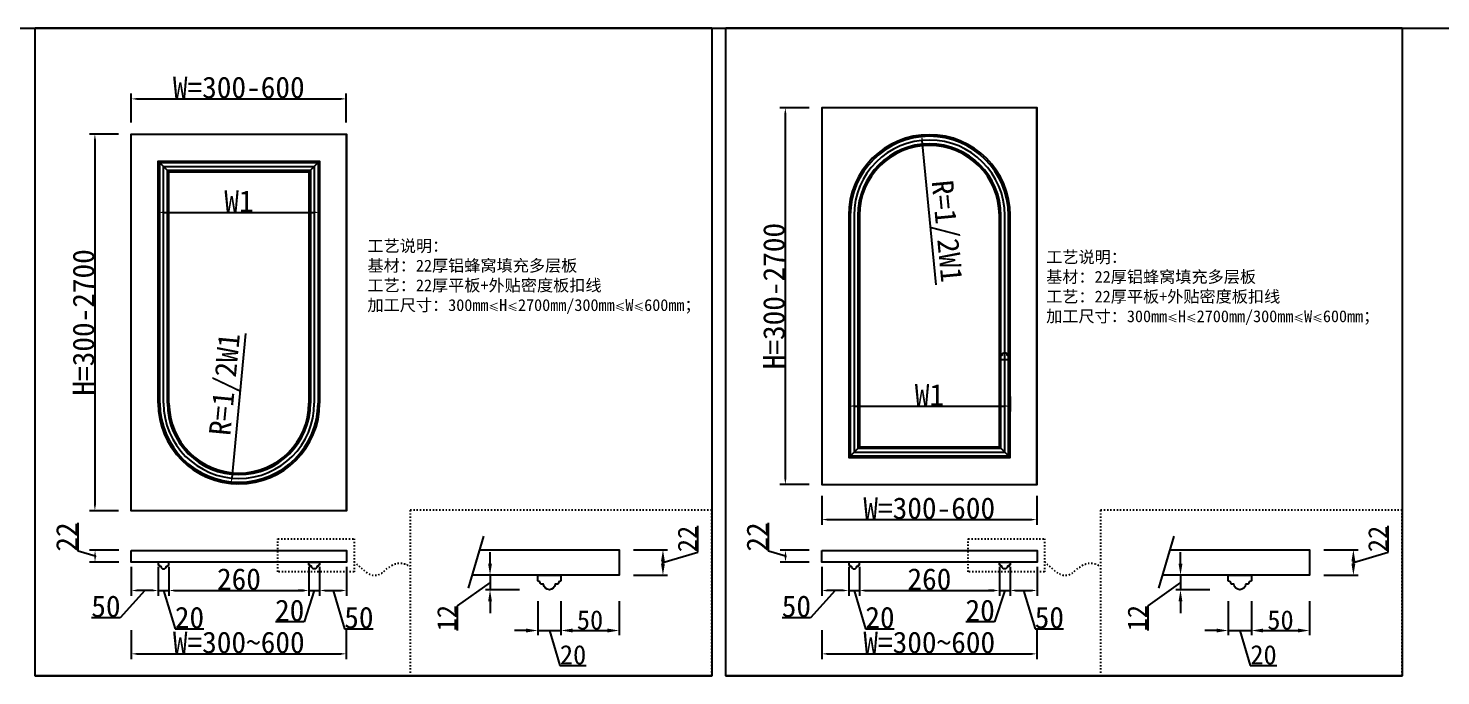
# Model space of a CAD drawing. Header units: millimetres. Extents: x 85186 to 129000, y -77269 to -36327.
# Drawn here: x 93719 to 96344, y -44278 to -43074 of the extents above; entities that cross this region are included whole.
import ezdxf

# ---------------------------------------------------------------- set-up
doc = ezdxf.new("R2010")
doc.units = ezdxf.units.MM
doc.linetypes.add('100', pattern=[30, 12, -18])
doc.styles.add('KLF-1_宋体', font='SimSun.ttf')
doc.styles.get("Standard").update_dxf_attribs({"font": 'SimSun.ttf'})
doc.styles.add('ZB_宋体', font='SimSun.ttf')
doc.styles.add('宋体', font='SimSun.ttf', dxfattribs={"width": 0.8})
doc.dimstyles.new('客来福标注小', dxfattribs={"dimscale": 20, "dimtxt": 2, "dimasz": 0.5, "dimexe": 0.5, "dimexo": 0, "dimgap": 0.05, "dimtad": 1, "dimdec": 0, "dimzin": 0, "dimdsep": 46, "dimtxsty": 'Standard', "dimcen": 0, "dimclrd": 256, "dimclre": 256, "dimclrt": 256, "dimadec": 0, "dimazin": 0, "dimtfac": 1, "dimtdec": 0, "dimtofl": 0, "dimtmove": 1, "dimatfit": 3, "dimfxl": 2.2, "dimfxlon": 1, "dimtolj": 1, "dimtzin": 0, "dimarcsym": 0})
doc.dimstyles.new('客来福衣柜标注大', dxfattribs={"dimscale": 20, "dimtxt": 2.5, "dimasz": 1.5, "dimexe": 0.6, "dimexo": 0, "dimgap": 0.1, "dimtad": 1, "dimdec": 0, "dimzin": 0, "dimdsep": 46, "dimtxsty": '宋体', "dimcen": 0, "dimclrd": 251, "dimclre": 251, "dimclrt": 256, "dimadec": 0, "dimazin": 0, "dimtfac": 1, "dimtdec": 0, "dimtofl": 0, "dimtmove": 1, "dimatfit": 3, "dimfxl": 3.8, "dimfxlon": 1, "dimtolj": 1, "dimtzin": 0, "dimarcsym": 0})

# ---------------------------------------------------------------- blocks, each defined once
blk = doc.blocks.new('*D2334')
at = {"lineweight": -2, "transparency": 16777216}
for p, q in [((95194.1, -44192.8), (95194.1, -44246.8)), ((95593.6, -44192.8), (95593.6, -44246.8)), ((95204.1, -44236.8), (95583.6, -44236.8))]:
    blk.add_line(p, q, dxfattribs=at)
at = {"transparency": 16777216}
for points in [[(95204.1, -44235.2), (95204.1, -44238.5), (95194.1, -44236.8)], [(95583.6, -44235.2), (95583.6, -44238.5), (95593.6, -44236.8)]]:
    blk.add_solid(points, dxfattribs=at)
at = {"layer": 'Defpoints', "color": 0, "transparency": 16777216}
for p in [(95194.1, -44084.7), (95593.6, -44084.7), (95593.6, -44236.8)]:
    blk.add_point(p, dxfattribs=at)
at = {"transparency": 16777216, "insert": (95393.8, -44215.8), "char_height": 40, "attachment_point": 5, "style": 'KLF-1_宋体'}
blk.add_mtext('\\A1;W=300~600', dxfattribs=at)
blk = doc.blocks.new('*D2335')
at = {"lineweight": -2, "transparency": 16777216}
for p, q in [((95194.1, -43943.3), (95194.1, -43997.3)), ((95593.6, -43943.3), (95593.6, -43997.3)), ((95204.1, -43987.3), (95583.6, -43987.3))]:
    blk.add_line(p, q, dxfattribs=at)
at = {"transparency": 16777216}
for points in [[(95204.1, -43985.6), (95204.1, -43988.9), (95194.1, -43987.3)], [(95583.6, -43985.6), (95583.6, -43988.9), (95593.6, -43987.3)]]:
    blk.add_solid(points, dxfattribs=at)
at = {"layer": 'Defpoints', "color": 0, "transparency": 16777216}
for p in [(95194.1, -43872.8), (95593.6, -43872.8), (95593.6, -43987.3)]:
    blk.add_point(p, dxfattribs=at)
at = {"transparency": 16777216, "insert": (95393.8, -43966.3), "char_height": 40, "attachment_point": 5, "style": 'KLF-1_宋体'}
blk.add_mtext('\\A1;W=300-600', dxfattribs=at)
blk = doc.blocks.new('*D2336')
at = {"lineweight": -2, "transparency": 16777216}
for p, q in [((95170.4, -43221.8), (95116.4, -43221.8)), ((95126.4, -43911.8), (95126.4, -43231.8)), ((95170.4, -43921.8), (95116.4, -43921.8))]:
    blk.add_line(p, q, dxfattribs=at)
at = {"transparency": 16777216}
for points in [[(95124.7, -43231.8), (95128.1, -43231.8), (95126.4, -43221.8)], [(95124.7, -43911.8), (95128.1, -43911.8), (95126.4, -43921.8)]]:
    blk.add_solid(points, dxfattribs=at)
at = {"layer": 'Defpoints', "color": 0, "transparency": 16777216}
for p in [(95126.4, -43221.8), (95226.5, -43221.8), (95226.5, -43921.8)]:
    blk.add_point(p, dxfattribs=at)
at = {"transparency": 16777216, "insert": (95105.4, -43571.8), "char_height": 40, "attachment_point": 5, "rotation": 90, "style": 'KLF-1_宋体'}
blk.add_mtext('\\A1;H=300-2700', dxfattribs=at)
blk = doc.blocks.new('*D2337')
at = {"lineweight": -2, "transparency": 16777216}
for p, q in [((95095.2, -44046), (95095.2, -43993.3)), ((95170.7, -44044.4), (95116.7, -44044.4)), ((95126.7, -44055.4), (95095.2, -44046)), ((95170.7, -44066.4), (95116.7, -44066.4)), ((95126.7, -44054.4), (95126.7, -44056.4))]:
    blk.add_line(p, q, dxfattribs=at)
at = {"transparency": 16777216}
for points in [[(95125, -44054.4), (95128.4, -44054.4), (95126.7, -44044.4)], [(95125, -44056.4), (95128.4, -44056.4), (95126.7, -44066.4)]]:
    blk.add_solid(points, dxfattribs=at)
at = {"layer": 'Defpoints', "color": 0, "transparency": 16777216}
for p in [(95235.9, -44044.4), (95126.7, -44066.4), (95215.8, -44066.4)]:
    blk.add_point(p, dxfattribs=at)
at = {"transparency": 16777216, "insert": (95074.2, -44019.6), "char_height": 40, "attachment_point": 5, "rotation": 90, "style": 'KLF-1_宋体'}
blk.add_mtext('\\A1;22', dxfattribs=at)
blk = doc.blocks.new('*D2338')
at = {"lineweight": -2, "transparency": 16777216}
for p, q in [((95194.1, -44075.1), (95194.1, -44129.1)), ((95244.1, -44075.1), (95244.1, -44129.1)), ((95219.1, -44119.1), (95173.4, -44169.6)), ((95234.1, -44119.1), (95204.1, -44119.1)), ((95173.4, -44169.6), (95120.4, -44169.6))]:
    blk.add_line(p, q, dxfattribs=at)
at = {"transparency": 16777216}
for points in [[(95204.1, -44117.4), (95204.1, -44120.7), (95194.1, -44119.1)], [(95234.1, -44117.4), (95234.1, -44120.7), (95244.1, -44119.1)]]:
    blk.add_solid(points, dxfattribs=at)
at = {"layer": 'Defpoints', "color": 0, "transparency": 16777216}
for p in [(95194.1, -44059.7), (95244.1, -44066.4), (95194.1, -44119.1)]:
    blk.add_point(p, dxfattribs=at)
at = {"transparency": 16777216, "insert": (95146.9, -44148.6), "char_height": 40, "attachment_point": 5, "style": 'KLF-1_宋体'}
blk.add_mtext('\\A1;50', dxfattribs=at)
blk = doc.blocks.new('*D2339')
at = {"lineweight": -2, "transparency": 16777216}
for p, q in [((95244.1, -44075.1), (95244.1, -44129.1)), ((95264.1, -44075.1), (95264.1, -44129.1)), ((95234.1, -44119.1), (95224.1, -44119.1)), ((95244.1, -44119.1), (95264.1, -44119.1)), ((95254.1, -44119.1), (95275.5, -44190.6)), ((95274.1, -44119.1), (95284.1, -44119.1)), ((95275.5, -44190.6), (95328.9, -44190.6))]:
    blk.add_line(p, q, dxfattribs=at)
at = {"transparency": 16777216}
for points in [[(95234.1, -44117.4), (95234.1, -44120.7), (95244.1, -44119.1)], [(95274.1, -44117.4), (95274.1, -44120.7), (95264.1, -44119.1)]]:
    blk.add_solid(points, dxfattribs=at)
at = {"layer": 'Defpoints', "color": 0, "transparency": 16777216}
for p in [(95244.1, -44066.4), (95264.1, -44066.4), (95264.1, -44119.1)]:
    blk.add_point(p, dxfattribs=at)
at = {"transparency": 16777216, "insert": (95302.2, -44169.6), "char_height": 40, "attachment_point": 5, "style": 'KLF-1_宋体'}
blk.add_mtext('\\A1;20', dxfattribs=at)
blk = doc.blocks.new('*D2340')
at = {"lineweight": -2, "transparency": 16777216}
for p, q in [((95264.1, -44075.1), (95264.1, -44129.1)), ((95524.1, -44075.1), (95524.1, -44129.1)), ((95274.1, -44119.1), (95514.1, -44119.1))]:
    blk.add_line(p, q, dxfattribs=at)
at = {"transparency": 16777216}
for points in [[(95274.1, -44117.4), (95274.1, -44120.7), (95264.1, -44119.1)], [(95514.1, -44117.4), (95514.1, -44120.7), (95524.1, -44119.1)]]:
    blk.add_solid(points, dxfattribs=at)
at = {"layer": 'Defpoints', "color": 0, "transparency": 16777216}
for p in [(95264.1, -44066.4), (95524.1, -44066.4), (95524.1, -44119.1)]:
    blk.add_point(p, dxfattribs=at)
at = {"transparency": 16777216, "insert": (95394.1, -44098.1), "char_height": 40, "attachment_point": 5, "style": 'KLF-1_宋体'}
blk.add_mtext('\\A1;260', dxfattribs=at)
blk = doc.blocks.new('*D2341')
at = {"lineweight": -2, "transparency": 16777216}
for p, q in [((95524.1, -44075.1), (95524.1, -44129.1)), ((95544.1, -44075.1), (95544.1, -44129.1)), ((95514.1, -44119.1), (95504.1, -44119.1)), ((95534.1, -44119.1), (95515.1, -44177.3)), ((95524.1, -44119.1), (95544.1, -44119.1)), ((95554.1, -44119.1), (95564.1, -44119.1)), ((95515.1, -44177.3), (95461.7, -44177.3))]:
    blk.add_line(p, q, dxfattribs=at)
at = {"transparency": 16777216}
for points in [[(95514.1, -44117.4), (95514.1, -44120.7), (95524.1, -44119.1)], [(95554.1, -44117.4), (95554.1, -44120.7), (95544.1, -44119.1)]]:
    blk.add_solid(points, dxfattribs=at)
at = {"layer": 'Defpoints', "color": 0, "transparency": 16777216}
for p in [(95524.1, -44066.4), (95544.1, -44066.4), (95544.1, -44119.1)]:
    blk.add_point(p, dxfattribs=at)
at = {"transparency": 16777216, "insert": (95488.4, -44156.3), "char_height": 40, "attachment_point": 5, "style": 'KLF-1_宋体'}
blk.add_mtext('\\A1;20', dxfattribs=at)
blk = doc.blocks.new('*D2342')
at = {"lineweight": -2, "transparency": 16777216}
for p, q in [((95544.1, -44075.1), (95544.1, -44129.1)), ((95594.1, -44075.1), (95594.1, -44129.1)), ((95554.1, -44119.1), (95584.1, -44119.1)), ((95569.1, -44119.1), (95590.5, -44190.6)), ((95590.5, -44190.6), (95643.5, -44190.6))]:
    blk.add_line(p, q, dxfattribs=at)
at = {"transparency": 16777216}
for points in [[(95554.1, -44117.4), (95554.1, -44120.7), (95544.1, -44119.1)], [(95584.1, -44117.4), (95584.1, -44120.7), (95594.1, -44119.1)]]:
    blk.add_solid(points, dxfattribs=at)
at = {"layer": 'Defpoints', "color": 0, "transparency": 16777216}
for p in [(95544.1, -44066.4), (95594.1, -44066.4), (95594.1, -44119.1)]:
    blk.add_point(p, dxfattribs=at)
at = {"transparency": 16777216, "insert": (95617, -44169.6), "char_height": 40, "attachment_point": 5, "style": 'KLF-1_宋体'}
blk.add_mtext('\\A1;50', dxfattribs=at)
blk = doc.blocks.new('fsddss')
at = {"color": 253}
blk.add_line((472348.5, -312262.9), (472335.2, -312307.6), dxfattribs=at)
blk.add_lwpolyline([(472345.1, -312274.5), (472465.1, -312274.5), (472465.1, -312296.5), (472338.5, -312296.5)])
at = {"color": 252}
blk.add_lwpolyline([(472400.2, -312304.3, 0.392661), (472399.8, -312304), (472398, -312304, -0.379194), (472397.6, -312303.6, 0.344968), (472395.5, -312301.5, -0.379194), (472395.1, -312301.1), (472395.1, -312296.5), (472415.1, -312296.5), (472415.1, -312301.1, -0.370694), (472414.8, -312301.5, 0.328374), (472412.7, -312303.6, -0.370694), (472412.3, -312304), (472410.5, -312304, 0.392661), (472410.1, -312304.3, -0.928477)], format="xyb", close=True, dxfattribs=at)
blk = doc.blocks.new('*D13')
at = {"color": 251, "lineweight": -2, "transparency": 16777216}
for p, q in [((471348.9, -332357.8), (471348.9, -332290.4)), ((471182.9, -332351.8), (471270.9, -332351.8)), ((471258.9, -332384.8), (471348.9, -332357.8)), ((471258.9, -332387.8), (471258.9, -332381.8)), ((471182.9, -332417.8), (471270.9, -332417.8))]:
    blk.add_line(p, q, dxfattribs=at)
at = {"color": 251, "transparency": 16777216}
for points in [[(471253.9, -332381.8), (471263.9, -332381.8), (471258.9, -332351.8)], [(471253.9, -332387.8), (471263.9, -332387.8), (471258.9, -332417.8)]]:
    blk.add_solid(points, dxfattribs=at)
at = {"layer": 'Defpoints', "color": 0, "transparency": 16777216}
for p in [(471071, -332351.8), (471258.9, -332351.8), (471071, -332417.8)]:
    blk.add_point(p, dxfattribs=at)
at = {"transparency": 16777216, "insert": (471321.9, -332324.1), "char_height": 50, "attachment_point": 5, "rotation": 90}
blk.add_mtext('\\A1;22', dxfattribs=at)
blk = doc.blocks.new('*D17')
at = {"color": 251, "lineweight": -2, "transparency": 16777216}
for p, q in [((470935.7, -332484.4), (470935.7, -332572.4)), ((470995.7, -332484.4), (470995.7, -332572.4)), ((470905.7, -332560.4), (470875.7, -332560.4)), ((470935.7, -332560.4), (470995.7, -332560.4)), ((470965.7, -332560.4), (470992.7, -332650.4)), ((471025.7, -332560.4), (471055.7, -332560.4)), ((470992.7, -332650.4), (471061, -332650.4))]:
    blk.add_line(p, q, dxfattribs=at)
at = {"color": 251, "transparency": 16777216}
for points in [[(470905.7, -332555.4), (470905.7, -332565.4), (470935.7, -332560.4)], [(471025.7, -332555.4), (471025.7, -332565.4), (470995.7, -332560.4)]]:
    blk.add_solid(points, dxfattribs=at)
at = {"layer": 'Defpoints', "color": 0, "transparency": 16777216}
for p in [(470935.7, -332417.8), (470995.7, -332417.8), (470995.7, -332560.4)]:
    blk.add_point(p, dxfattribs=at)
at = {"transparency": 16777216, "insert": (471026.9, -332623.4), "char_height": 50, "attachment_point": 5}
blk.add_mtext('\\A1;20', dxfattribs=at)
blk = doc.blocks.new('*D16')
at = {"color": 251, "lineweight": -2, "transparency": 16777216}
for p, q in [((470812.6, -332387.8), (470812.6, -332357.8)), ((470812.6, -332436.6), (470728, -332497)), ((470888.6, -332417.8), (470800.6, -332417.8)), ((470812.6, -332417.8), (470812.6, -332455.3)), ((470888.6, -332455.3), (470800.6, -332455.3)), ((470728, -332497), (470728, -332560)), ((470812.6, -332485.3), (470812.6, -332515.3))]:
    blk.add_line(p, q, dxfattribs=at)
at = {"color": 251, "transparency": 16777216}
for points in [[(470807.6, -332387.8), (470817.6, -332387.8), (470812.6, -332417.8)], [(470807.6, -332485.3), (470817.6, -332485.3), (470812.6, -332455.3)]]:
    blk.add_solid(points, dxfattribs=at)
at = {"layer": 'Defpoints', "color": 0, "transparency": 16777216}
for p in [(470965.7, -332417.8), (470812.6, -332455.3), (470965.7, -332455.3)]:
    blk.add_point(p, dxfattribs=at)
at = {"transparency": 16777216, "insert": (470701, -332528.5), "char_height": 50, "attachment_point": 5, "rotation": 90}
blk.add_mtext('\\A1;12', dxfattribs=at)
blk = doc.blocks.new('*D15')
at = {"color": 251, "lineweight": -2, "transparency": 16777216}
for p, q in [((470995.7, -332484.4), (470995.7, -332572.4)), ((471145.7, -332484.4), (471145.7, -332572.4)), ((471025.7, -332560.4), (471115.7, -332560.4))]:
    blk.add_line(p, q, dxfattribs=at)
at = {"color": 251, "transparency": 16777216}
for points in [[(471025.7, -332555.4), (471025.7, -332565.4), (470995.7, -332560.4)], [(471115.7, -332555.4), (471115.7, -332565.4), (471145.7, -332560.4)]]:
    blk.add_solid(points, dxfattribs=at)
at = {"layer": 'Defpoints', "color": 0, "transparency": 16777216}
for p in [(470995.7, -332417.8), (471145.7, -332417.8), (471145.7, -332560.4)]:
    blk.add_point(p, dxfattribs=at)
at = {"transparency": 16777216, "insert": (471070.7, -332533.4), "char_height": 50, "attachment_point": 5}
blk.add_mtext('\\A1;50', dxfattribs=at)
blk = doc.blocks.new('*D2343')
at = {"lineweight": -2, "transparency": 16777216}
blk.add_line((95406.4, -43550.9), (95380.7, -43282.4), dxfattribs=at)
at = {"transparency": 16777216}
blk.add_solid([(95382.4, -43282.3), (95379.1, -43282.6), (95379.8, -43272.5)], dxfattribs=at)
at = {"layer": 'Defpoints', "color": 0, "transparency": 16777216}
for p in [(95379.8, -43272.5), (95394.1, -43421.8)]:
    blk.add_point(p, dxfattribs=at)
at = {"transparency": 16777216, "insert": (95422.4, -43451.6), "char_height": 40, "attachment_point": 5, "rotation": 275.4625, "style": 'KLF-1_宋体'}
blk.add_mtext('\\A1;R=1/2W1', dxfattribs=at)
blk = doc.blocks.new('*D2344')
at = {"lineweight": -2, "transparency": 16777216}
for p, q in [((95244.1, -43758.3), (95244.1, -43786.3)), ((95254.1, -43776.3), (95534.1, -43776.3)), ((95544.1, -43758.3), (95544.1, -43786.3))]:
    blk.add_line(p, q, dxfattribs=at)
at = {"transparency": 16777216}
for points in [[(95254.1, -43774.6), (95254.1, -43777.9), (95244.1, -43776.3)], [(95534.1, -43774.6), (95534.1, -43777.9), (95544.1, -43776.3)]]:
    blk.add_solid(points, dxfattribs=at)
at = {"layer": 'Defpoints', "color": 0, "transparency": 16777216}
for p in [(95244.1, -43758.3), (95544.1, -43758.3), (95544.1, -43776.3)]:
    blk.add_point(p, dxfattribs=at)
at = {"transparency": 16777216, "insert": (95394.1, -43755.3), "char_height": 40, "attachment_point": 5, "style": 'KLF-1_宋体'}
blk.add_mtext('\\A1;W1', dxfattribs=at)
blk = doc.blocks.new('*D2345')
at = {"lineweight": -2, "transparency": 16777216}
for p, q in [((93911, -44192.8), (93911, -44246.8)), ((94310.5, -44192.8), (94310.5, -44246.8)), ((93921, -44236.8), (94300.5, -44236.8))]:
    blk.add_line(p, q, dxfattribs=at)
at = {"transparency": 16777216}
for points in [[(93921, -44235.2), (93921, -44238.5), (93911, -44236.8)], [(94300.5, -44235.2), (94300.5, -44238.5), (94310.5, -44236.8)]]:
    blk.add_solid(points, dxfattribs=at)
at = {"layer": 'Defpoints', "color": 0, "transparency": 16777216}
for p in [(93911, -44084.7), (94310.5, -44084.7), (94310.5, -44236.8)]:
    blk.add_point(p, dxfattribs=at)
at = {"transparency": 16777216, "insert": (94110.7, -44215.8), "char_height": 40, "attachment_point": 5, "style": 'KLF-1_宋体'}
blk.add_mtext('\\A1;W=300~600', dxfattribs=at)
blk = doc.blocks.new('*D2346')
at = {"lineweight": -2, "transparency": 16777216}
for p, q in [((93812.1, -44046), (93812.1, -43993.3)), ((93887.6, -44044.4), (93833.6, -44044.4)), ((93843.6, -44055.4), (93812.1, -44046)), ((93887.6, -44066.4), (93833.6, -44066.4)), ((93843.6, -44054.4), (93843.6, -44056.4))]:
    blk.add_line(p, q, dxfattribs=at)
at = {"transparency": 16777216}
for points in [[(93842, -44054.4), (93845.3, -44054.4), (93843.6, -44044.4)], [(93842, -44056.4), (93845.3, -44056.4), (93843.6, -44066.4)]]:
    blk.add_solid(points, dxfattribs=at)
at = {"layer": 'Defpoints', "color": 0, "transparency": 16777216}
for p in [(93952.9, -44044.4), (93843.6, -44066.4), (93932.7, -44066.4)]:
    blk.add_point(p, dxfattribs=at)
at = {"transparency": 16777216, "insert": (93791.1, -44019.6), "char_height": 40, "attachment_point": 5, "rotation": 90, "style": 'KLF-1_宋体'}
blk.add_mtext('\\A1;22', dxfattribs=at)
blk = doc.blocks.new('*D2347')
at = {"lineweight": -2, "transparency": 16777216}
for p, q in [((93911, -44075.1), (93911, -44129.1)), ((93961, -44075.1), (93961, -44129.1)), ((93936, -44119.1), (93890.3, -44169.6)), ((93951, -44119.1), (93921, -44119.1)), ((93890.3, -44169.6), (93837.3, -44169.6))]:
    blk.add_line(p, q, dxfattribs=at)
at = {"transparency": 16777216}
for points in [[(93921, -44117.4), (93921, -44120.7), (93911, -44119.1)], [(93951, -44117.4), (93951, -44120.7), (93961, -44119.1)]]:
    blk.add_solid(points, dxfattribs=at)
at = {"layer": 'Defpoints', "color": 0, "transparency": 16777216}
for p in [(93911, -44059.7), (93961, -44066.4), (93911, -44119.1)]:
    blk.add_point(p, dxfattribs=at)
at = {"transparency": 16777216, "insert": (93863.8, -44148.6), "char_height": 40, "attachment_point": 5, "style": 'KLF-1_宋体'}
blk.add_mtext('\\A1;50', dxfattribs=at)
blk = doc.blocks.new('*D2348')
at = {"lineweight": -2, "transparency": 16777216}
for p, q in [((93961, -44075.1), (93961, -44129.1)), ((93981, -44075.1), (93981, -44129.1)), ((93951, -44119.1), (93941, -44119.1)), ((93961, -44119.1), (93981, -44119.1)), ((93971, -44119.1), (93992.4, -44190.6)), ((93991, -44119.1), (94001, -44119.1)), ((93992.4, -44190.6), (94045.8, -44190.6))]:
    blk.add_line(p, q, dxfattribs=at)
at = {"transparency": 16777216}
for points in [[(93951, -44117.4), (93951, -44120.7), (93961, -44119.1)], [(93991, -44117.4), (93991, -44120.7), (93981, -44119.1)]]:
    blk.add_solid(points, dxfattribs=at)
at = {"layer": 'Defpoints', "color": 0, "transparency": 16777216}
for p in [(93961, -44066.4), (93981, -44066.4), (93981, -44119.1)]:
    blk.add_point(p, dxfattribs=at)
at = {"transparency": 16777216, "insert": (94019.1, -44169.6), "char_height": 40, "attachment_point": 5, "style": 'KLF-1_宋体'}
blk.add_mtext('\\A1;20', dxfattribs=at)
blk = doc.blocks.new('*D2349')
at = {"lineweight": -2, "transparency": 16777216}
for p, q in [((93981, -44075.1), (93981, -44129.1)), ((94241, -44075.1), (94241, -44129.1)), ((93991, -44119.1), (94231, -44119.1))]:
    blk.add_line(p, q, dxfattribs=at)
at = {"transparency": 16777216}
for points in [[(93991, -44117.4), (93991, -44120.7), (93981, -44119.1)], [(94231, -44117.4), (94231, -44120.7), (94241, -44119.1)]]:
    blk.add_solid(points, dxfattribs=at)
at = {"layer": 'Defpoints', "color": 0, "transparency": 16777216}
for p in [(93981, -44066.4), (94241, -44066.4), (94241, -44119.1)]:
    blk.add_point(p, dxfattribs=at)
at = {"transparency": 16777216, "insert": (94111, -44098.1), "char_height": 40, "attachment_point": 5, "style": 'KLF-1_宋体'}
blk.add_mtext('\\A1;260', dxfattribs=at)
blk = doc.blocks.new('*D2350')
at = {"lineweight": -2, "transparency": 16777216}
for p, q in [((94241, -44075.1), (94241, -44129.1)), ((94261, -44075.1), (94261, -44129.1)), ((94231, -44119.1), (94221, -44119.1)), ((94251, -44119.1), (94232, -44177.3)), ((94241, -44119.1), (94261, -44119.1)), ((94271, -44119.1), (94281, -44119.1)), ((94232, -44177.3), (94178.7, -44177.3))]:
    blk.add_line(p, q, dxfattribs=at)
at = {"transparency": 16777216}
for points in [[(94231, -44117.4), (94231, -44120.7), (94241, -44119.1)], [(94271, -44117.4), (94271, -44120.7), (94261, -44119.1)]]:
    blk.add_solid(points, dxfattribs=at)
at = {"layer": 'Defpoints', "color": 0, "transparency": 16777216}
for p in [(94241, -44066.4), (94261, -44066.4), (94261, -44119.1)]:
    blk.add_point(p, dxfattribs=at)
at = {"transparency": 16777216, "insert": (94205.3, -44156.3), "char_height": 40, "attachment_point": 5, "style": 'KLF-1_宋体'}
blk.add_mtext('\\A1;20', dxfattribs=at)
blk = doc.blocks.new('*D2351')
at = {"lineweight": -2, "transparency": 16777216}
for p, q in [((94261, -44075.1), (94261, -44129.1)), ((94311, -44075.1), (94311, -44129.1)), ((94271, -44119.1), (94301, -44119.1)), ((94286, -44119.1), (94307.4, -44190.6)), ((94307.4, -44190.6), (94360.4, -44190.6))]:
    blk.add_line(p, q, dxfattribs=at)
at = {"transparency": 16777216}
for points in [[(94271, -44117.4), (94271, -44120.7), (94261, -44119.1)], [(94301, -44117.4), (94301, -44120.7), (94311, -44119.1)]]:
    blk.add_solid(points, dxfattribs=at)
at = {"layer": 'Defpoints', "color": 0, "transparency": 16777216}
for p in [(94261, -44066.4), (94311, -44066.4), (94311, -44119.1)]:
    blk.add_point(p, dxfattribs=at)
at = {"transparency": 16777216, "insert": (94333.9, -44169.6), "char_height": 40, "attachment_point": 5, "style": 'KLF-1_宋体'}
blk.add_mtext('\\A1;50', dxfattribs=at)
blk = doc.blocks.new('*D2352')
at = {"lineweight": -2, "transparency": 16777216}
for p, q in [((93911, -43249.2), (93911, -43195.2)), ((94310.5, -43249.2), (94310.5, -43195.2)), ((93921, -43205.2), (94300.5, -43205.2))]:
    blk.add_line(p, q, dxfattribs=at)
at = {"transparency": 16777216}
for points in [[(93921, -43203.6), (93921, -43206.9), (93911, -43205.2)], [(94300.5, -43203.6), (94300.5, -43206.9), (94310.5, -43205.2)]]:
    blk.add_solid(points, dxfattribs=at)
at = {"layer": 'Defpoints', "color": 0, "transparency": 16777216}
for p in [(94310.5, -43205.2), (93911, -43319.7), (94310.5, -43319.7)]:
    blk.add_point(p, dxfattribs=at)
at = {"transparency": 16777216, "insert": (94110.7, -43184.2), "char_height": 40, "attachment_point": 5, "style": 'KLF-1_宋体'}
blk.add_mtext('\\A1;W=300-600', dxfattribs=at)
blk = doc.blocks.new('*D2353')
at = {"lineweight": -2, "transparency": 16777216}
for p, q in [((93887.3, -43270.7), (93833.3, -43270.7)), ((93843.3, -43280.7), (93843.3, -43960.7)), ((93887.3, -43970.7), (93833.3, -43970.7))]:
    blk.add_line(p, q, dxfattribs=at)
at = {"transparency": 16777216}
for points in [[(93841.7, -43280.7), (93845, -43280.7), (93843.3, -43270.7)], [(93841.7, -43960.7), (93845, -43960.7), (93843.3, -43970.7)]]:
    blk.add_solid(points, dxfattribs=at)
at = {"layer": 'Defpoints', "color": 0, "transparency": 16777216}
for p in [(93943.4, -43270.7), (93843.3, -43970.7), (93943.4, -43970.7)]:
    blk.add_point(p, dxfattribs=at)
at = {"transparency": 16777216, "insert": (93822.3, -43620.7), "char_height": 40, "attachment_point": 5, "rotation": 90, "style": 'KLF-1_宋体'}
blk.add_mtext('\\A1;H=300-2700', dxfattribs=at)
blk = doc.blocks.new('*D2354')
at = {"lineweight": -2, "transparency": 16777216}
blk.add_line((94123.3, -43641.6), (94097.7, -43910.1), dxfattribs=at)
blk.add_arc((94111, -43770.7), 150, 180, 268.3573, dxfattribs=at)
at = {"transparency": 16777216}
blk.add_solid([(94096, -43909.9), (94099.3, -43910.3), (94096.7, -43920)], dxfattribs=at)
at = {"layer": 'Defpoints', "color": 0, "transparency": 16777216}
for p in [(94111, -43770.7), (94096.7, -43920)]:
    blk.add_point(p, dxfattribs=at)
at = {"transparency": 16777216, "insert": (94088.8, -43736.1), "char_height": 40, "attachment_point": 5, "rotation": 84.5375, "style": 'KLF-1_宋体'}
blk.add_mtext('\\A1;R=1/2W1', dxfattribs=at)
blk = doc.blocks.new('*D2355')
at = {"lineweight": -2, "transparency": 16777216}
for p, q in [((93961, -43434.2), (93961, -43406.2)), ((94261, -43434.2), (94261, -43406.2)), ((93971, -43416.2), (94251, -43416.2))]:
    blk.add_line(p, q, dxfattribs=at)
at = {"transparency": 16777216}
for points in [[(93971, -43414.6), (93971, -43417.9), (93961, -43416.2)], [(94251, -43414.6), (94251, -43417.9), (94261, -43416.2)]]:
    blk.add_solid(points, dxfattribs=at)
at = {"layer": 'Defpoints', "color": 0, "transparency": 16777216}
for p in [(93961, -43434.2), (94261, -43416.2), (94261, -43434.2)]:
    blk.add_point(p, dxfattribs=at)
at = {"transparency": 16777216, "insert": (94111, -43395.2), "char_height": 40, "attachment_point": 5, "style": 'KLF-1_宋体'}
blk.add_mtext('\\A1;W1', dxfattribs=at)
blk = doc.blocks.new('dd')
at = {"color": 253, "xscale": 3, "yscale": 3, "zscale": 3}
blk.add_blockref('fsddss', (-946249.7, 604471.6), dxfattribs=at)
at = {"color": 253}
dim = blk.add_linear_dim(base=(471258.9, -332351.8), p1=(471071, -332417.8), p2=(471071, -332351.8), angle=90, text='22', dimstyle='客来福衣柜标注大', dxfattribs=at)
dim.commit()
dim.dimension.update_dxf_attribs({"geometry": '*D13', "text_midpoint": (471321.9, -332355.8)})
dim = blk.add_linear_dim(base=(470812.6, -332455.3), p1=(470965.7, -332417.8), p2=(470965.7, -332455.3), angle=90, text='12', dimstyle='客来福衣柜标注大', dxfattribs=at)
dim.commit()
dim.dimension.update_dxf_attribs({"geometry": '*D16', "text_midpoint": (470728, -332499), "dimtype": 128})
for base, p1, p2, text, picture, middle in [((470995.7, -332560.4), (470935.7, -332417.8), (470995.7, -332417.8), '20', '*D17', (470994.7, -332623.4)), ((471145.7, -332560.4), (470995.7, -332417.8), (471145.7, -332417.8), '50', '*D15', (471070.7, -332533.4))]:
    dim = blk.add_linear_dim(base=base, p1=p1, p2=p2, text=text, dimstyle='客来福衣柜标注大', dxfattribs=at)
    dim.commit()
    dim.dimension.update_dxf_attribs({"geometry": picture, "text_midpoint": middle})

msp = doc.modelspace()

# ---------------------------------------------------------------- linework, layer by layer
for p, q in [((85318.615, -43073.922), (128999.726, -43073.922)), ((94989.575, -43073.922), (93732.451, -43073.922)), ((93732.451, -43073.922), (94989.575, -43073.922)), ((94278.236, -43073.922), (93947.077, -43073.922)), ((94416.345, -43073.922), (94278.236, -43073.922)), ((94278.236, -43073.922), (94755.374, -43073.922)), ((94755.374, -43073.922), (94416.345, -43073.922)), ((94989.575, -43073.922), (94755.374, -43073.922)), ((94989.575, -43073.922), (94755.374, -43073.922)), ((96272.649, -43073.922), (95015.524, -43073.922)), ((95015.524, -43073.922), (96272.649, -43073.922)), ((95561.309, -43073.922), (95230.15, -43073.922)), ((95699.418, -43073.922), (95561.309, -43073.922)), ((95561.309, -43073.922), (96038.447, -43073.922)), ((96038.447, -43073.922), (95699.418, -43073.922)), ((96272.649, -43073.922), (96038.447, -43073.922)), ((96272.649, -43073.922), (96038.447, -43073.922)), ((93980.99, -43340.731), (94240.99, -43340.731)), ((93980.99, -43770.731), (93980.99, -43340.731)), ((94240.99, -43340.731), (94240.99, -43770.731)), ((95264.063, -43421.784), (95264.063, -43851.784)), ((95524.063, -43851.784), (95524.063, -43421.784)), ((95264.063, -43851.784), (95524.063, -43851.784)), ((93732.451, -44277.544), (94989.575, -44277.544)), ((95015.524, -44277.544), (96272.649, -44277.544))]:
    msp.add_line(p, q)
at = {"color": 0}
for p, q in [((93732.451, -44277.544), (93732.451, -43073.922)), ((95015.524, -44277.544), (95015.524, -43073.922)), ((93980.99, -43340.731), (93960.99, -43320.731)), ((94260.99, -43320.731), (94240.99, -43340.731)), ((95264.063, -43851.784), (95244.063, -43871.784)), ((95544.063, -43871.784), (95524.063, -43851.784))]:
    msp.add_line(p, q, dxfattribs=at)
at = {"color": 3}
for p, q in [((94989.575, -43073.922), (93732.451, -43073.922)), ((94989.575, -43073.922), (94989.575, -44277.544)), ((96272.649, -43073.922), (95015.524, -43073.922)), ((96272.649, -43073.922), (96272.649, -44277.544))]:
    msp.add_line(p, q, dxfattribs=at)
at = {"color": 252}
for p, q in [((93963.99, -43323.731), (94257.99, -43323.731)), ((93963.99, -43770.731), (93963.99, -43323.731)), ((93970.99, -43330.731), (94250.99, -43330.731)), ((93970.99, -43770.731), (93970.99, -43330.731)), ((94250.99, -43330.731), (94250.99, -43770.731)), ((94257.99, -43323.731), (94257.99, -43770.731)), ((93977.99, -43337.731), (94243.99, -43337.731)), ((93977.99, -43770.731), (93977.99, -43337.731)), ((94243.99, -43337.731), (94243.99, -43770.731)), ((95247.063, -43421.784), (95247.063, -43868.784)), ((95254.063, -43421.784), (95254.063, -43861.784)), ((95261.063, -43421.784), (95261.063, -43854.784)), ((95527.063, -43854.784), (95527.063, -43421.784)), ((95534.063, -43861.784), (95534.063, -43421.784)), ((95541.063, -43868.784), (95541.063, -43421.784)), ((95261.063, -43854.784), (95527.063, -43854.784)), ((95247.063, -43868.784), (95541.063, -43868.784)), ((95254.063, -43861.784), (95534.063, -43861.784))]:
    msp.add_line(p, q, dxfattribs=at)
at = {"color": 0}
for points in [[(93732.451, -43073.922), (94989.575, -43073.922), (94989.575, -44277.544), (93732.451, -44277.544)], [(95015.524, -43073.922), (96272.649, -43073.922), (96272.649, -44277.544), (95015.524, -44277.544)]]:
    msp.add_lwpolyline(points, close=True, dxfattribs=at)
for points in [[(95593.563, -43221.784), (95194.063, -43221.784), (95194.063, -43921.836), (95593.563, -43921.836)], [(95194.063, -43921.784), (95594.063, -43921.784), (95594.063, -43221.784), (95194.063, -43221.784)], [(94310.49, -43970.731), (93910.99, -43970.731), (93910.99, -43270.679), (94310.49, -43270.679)], [(93910.99, -43270.731), (94310.99, -43270.731), (94310.99, -43970.731), (93910.99, -43970.731)], [(93910.99, -44044.431), (94310.99, -44044.431), (94310.99, -44066.431), (93910.99, -44066.431)], [(95194.063, -44044.431), (95594.063, -44044.431), (95594.063, -44066.431), (95194.063, -44066.431)]]:
    msp.add_lwpolyline(points, close=True)
for points in [[(93960.99, -43770.731), (93960.99, -43320.731), (94260.99, -43320.731), (94260.99, -43770.731)], [(95244.063, -43421.784), (95244.063, -43871.784), (95544.063, -43871.784), (95544.063, -43421.784)]]:
    msp.add_lwpolyline(points)
at = {"color": 252}
for points in [[(95529.077, -43682.105, -0.39266088), (95528.678, -43682.475), (95526.943, -43682.475, 0.37919363), (95526.546, -43682.827, -0.34496841), (95524.415, -43684.958, 0.37919363), (95524.063, -43685.355), (95524.063, -43689.975), (95544.063, -43689.975), (95544.063, -43685.342, 0.37069378), (95543.723, -43684.947, -0.32837446), (95541.592, -43682.815, 0.37069378), (95541.196, -43682.475), (95539.448, -43682.475, -0.39266088), (95539.049, -43682.105, 0.92847669)], [(93975.976, -44074.301, -0.39266088), (93976.375, -44073.931), (93978.11, -44073.931, 0.37919363), (93978.507, -44073.579, -0.34496841), (93980.638, -44071.448, 0.37919363), (93980.99, -44071.051), (93980.99, -44066.431), (93960.99, -44066.431), (93960.99, -44071.064, 0.37069378), (93961.33, -44071.459, -0.32837446), (93963.461, -44073.591, 0.37069378), (93963.857, -44073.931), (93965.604, -44073.931, -0.39266088), (93966.003, -44074.301, 0.92847669)], [(94246.003, -44074.301, 0.39266088), (94245.604, -44073.931), (94243.869, -44073.931, -0.37919363), (94243.472, -44073.579, 0.34496841), (94241.341, -44071.448, -0.37919363), (94240.99, -44071.051), (94240.99, -44066.431), (94260.99, -44066.431), (94260.99, -44071.064, -0.37069378), (94260.65, -44071.459, 0.32837446), (94258.518, -44073.591, -0.37069378), (94258.123, -44073.931), (94256.375, -44073.931, 0.39266088), (94255.976, -44074.301, -0.92847669)], [(95259.049, -44074.301, -0.39266088), (95259.448, -44073.931), (95261.183, -44073.931, 0.37919363), (95261.58, -44073.579, -0.34496841), (95263.711, -44071.448, 0.37919363), (95264.063, -44071.051), (95264.063, -44066.431), (95244.063, -44066.431), (95244.063, -44071.064, 0.37069378), (95244.403, -44071.459, -0.32837446), (95246.535, -44073.591, 0.37069378), (95246.93, -44073.931), (95248.678, -44073.931, -0.39266088), (95249.077, -44074.301, 0.92847669)], [(95529.077, -44074.301, 0.39266088), (95528.678, -44073.931), (95526.943, -44073.931, -0.37919363), (95526.546, -44073.579, 0.34496841), (95524.415, -44071.448, -0.37919363), (95524.063, -44071.051), (95524.063, -44066.431), (95544.063, -44066.431), (95544.063, -44071.064, -0.37069378), (95543.723, -44071.459, 0.32837446), (95541.592, -44073.591, -0.37069378), (95541.196, -44073.931), (95539.448, -44073.931, 0.39266088), (95539.049, -44074.301, -0.92847669)]]:
    msp.add_lwpolyline(points, format="xyb", close=True, dxfattribs=at)
at = {"color": 251, "linetype": '100', "ltscale": 0.2}
for points in [[(94989.575, -43969.683), (94429.04, -43969.683), (94429.04, -44277.544), (94989.575, -44277.544)], [(96272.649, -43969.683), (95712.114, -43969.683), (95712.114, -44277.544), (96272.649, -44277.544)], [(94183.264, -44022.746), (94324.892, -44022.746), (94324.892, -44084.249), (94183.264, -44084.249)], [(95466.338, -44022.746), (95607.966, -44022.746), (95607.966, -44084.249), (95466.338, -44084.249)]]:
    msp.add_lwpolyline(points, close=True, dxfattribs=at)
for centre, radius, start, end in [((95394.063, -43421.784), 150, 0, 180), ((95394.063, -43421.784), 130, 0, 180), ((94110.99, -43770.731), 150, 180, 0), ((94110.99, -43770.731), 130, 180, 0)]:
    msp.add_arc(centre, radius, start, end)
at = {"color": 252}
for centre, radius, start, end in [((95394.063, -43421.784), 147, 0, 180), ((95394.063, -43421.784), 140, 0, 180), ((95394.063, -43421.784), 133, 0, 180), ((94110.99, -43770.731), 147, 180, 0), ((94110.99, -43770.731), 140, 180, 0), ((94110.99, -43770.731), 133, 180, 0)]:
    msp.add_arc(centre, radius, start, end, dxfattribs=at)
at = {"color": 251, "linetype": '100', "ltscale": 0.2}
for points in [[(94324.892, -44065.213), (94340.564, -44079.657), (94365.788, -44107.703), (94397.154, -44063.134), (94421.953, -44069.899), (94429.04, -44073.577)], [(95607.966, -44065.213), (95623.637, -44079.657), (95648.861, -44107.703), (95680.227, -44063.134), (95705.026, -44069.899), (95712.114, -44073.577)]]:
    msp.add_open_spline(points, degree=3, knots=[0, 0, 0, 0, 104.12393614, 163.86704004, 188.21827368, 188.21827368, 188.21827368, 188.21827368], dxfattribs=at)

# ---------------------------------------------------------------- block references
at = {"color": 253, "xscale": 0.7200000000000001, "yscale": 0.7200000000000001, "zscale": 0.7200000000000001}
for p in [(-244407.466, 195250.032), (-243124.393, 195250.032)]:
    msp.add_blockref('dd', p, dxfattribs=at)

# ---------------------------------------------------------------- texts
at = {"lineweight": 25, "char_height": 22, "width": 664.66488, "attachment_point": 1, "style": 'ZB_宋体'}
for insert in [(94349.827, -43467.463), (95611.075, -43488.268)]:
    msp.add_mtext('工艺说明：\\P基材：22厚铝蜂窝填充多层板\\P工艺：22厚平板+外贴密度板扣线\\P加工尺寸：300mm{\\H0.6667x;≤}H{\\H0.6667x;≤}2700mm/300mm{\\H0.6667x;≤\\H1.5x;W\\H0.6667x;≤\\H1.5x;600mm}；', dxfattribs=dict(at, insert=insert))

# ---------------------------------------------------------------- dimensions: what is measured, and where the dimension line sits
at = {"color": 0}
for base, p1, p2, text, picture, middle in [((94310.49, -43205.244), (93910.99, -43319.673), (94310.49, -43319.673), 'W=300-600', '*D2352', (94110.74, -43184.244)), ((94260.99, -43416.236), (93960.99, -43434.213), (94260.99, -43434.213), 'W1', '*D2355', (94110.99, -43395.236)), ((95544.063, -43776.279), (95244.063, -43758.302), (95544.063, -43758.302), 'W1', '*D2344', (95394.063, -43755.279)), ((95593.563, -43987.271), (95194.063, -43872.842), (95593.563, -43872.842), 'W=300-600', '*D2335', (95393.813, -43966.271)), ((94310.49, -44236.843), (93910.99, -44084.699), (94310.49, -44084.699), 'W=300~600', '*D2345', (94110.74, -44215.843)), ((95593.563, -44236.843), (95194.063, -44084.699), (95593.563, -44084.699), 'W=300~600', '*D2334', (95393.813, -44215.843))]:
    dim = msp.add_linear_dim(base=base, p1=p1, p2=p2, text=text, dimstyle='客来福标注小', override={"dimtxsty": 'KLF-1_宋体'}, dxfattribs=at)
    dim.commit()
    dim.dimension.update_dxf_attribs({"geometry": picture, "text_midpoint": middle})
for base, p1, p2, angle, picture, middle in [((95126.411, -43221.784), (95226.489, -43921.836), (95226.489, -43221.784), 90, '*D2336', (95105.411, -43571.81)), ((93843.338, -43970.731), (93943.415, -43270.679), (93943.415, -43970.731), 270, '*D2353', (93822.338, -43620.705))]:
    dim = msp.add_linear_dim(base=base, p1=p1, p2=p2, angle=angle, text='H=300-2700', dimstyle='客来福标注小', override={"dimtxsty": 'KLF-1_宋体'}, dxfattribs=at)
    dim.commit()
    dim.dimension.update_dxf_attribs({"geometry": picture, "text_midpoint": middle})
for center, mpoint, picture, middle in [((95394.063, -43421.784), (95379.784, -43272.465), '*D2343', (95397.146, -43454.028)), ((94110.99, -43770.731), (94096.711, -43920.05), '*D2354', (94114.073, -43738.487))]:
    dim = msp.add_radius_dim(center=center, mpoint=mpoint, text='R=1/2W1', dimstyle='客来福标注小', override={"dimtxsty": 'KLF-1_宋体'}, dxfattribs=at)
    dim.commit()
    dim.dimension.update_dxf_attribs({"geometry": picture, "text_midpoint": middle, "dimtype": 164})
for base, p1, p2, picture, middle in [((93843.627, -44066.431), (93952.854, -44044.431), (93932.695, -44066.431), '*D2346', (93791.127, -44044.981)), ((95126.7, -44066.431), (95235.927, -44044.431), (95215.768, -44066.431), '*D2337', (95074.2, -44044.981))]:
    dim = msp.add_linear_dim(base=base, p1=p1, p2=p2, angle=270, dimstyle='客来福标注小', override={"dimtxsty": 'KLF-1_宋体'}, dxfattribs=at)
    dim.commit()
    dim.dimension.update_dxf_attribs({"geometry": picture, "text_midpoint": middle})
for base, p1, p2, picture, middle in [((93910.99, -44119.082), (93960.99, -44066.431), (93910.99, -44059.732), '*D2347', (93889.299, -44169.582)), ((95194.063, -44119.082), (95244.063, -44066.431), (95194.063, -44059.732), '*D2338', (95172.372, -44169.582))]:
    dim = msp.add_linear_dim(base=base, p1=p1, p2=p2, angle=180, dimstyle='客来福标注小', override={"dimtxsty": 'KLF-1_宋体'}, dxfattribs=at)
    dim.commit()
    dim.dimension.update_dxf_attribs({"geometry": picture, "text_midpoint": middle, "dimtype": 160})
at = {"color": 253}
for base, p1, p2, picture, middle in [((93980.99, -44119.082), (93960.99, -44066.431), (93980.99, -44066.431), '*D2348', (93993.44, -44169.582)), ((94240.99, -44119.082), (93980.99, -44066.431), (94240.99, -44066.431), '*D2349', (94110.99, -44098.082)), ((94310.99, -44119.082), (94260.99, -44066.431), (94310.99, -44066.431), '*D2351', (94308.44, -44169.582)), ((95264.063, -44119.082), (95244.063, -44066.431), (95264.063, -44066.431), '*D2339', (95276.513, -44169.582)), ((95524.063, -44119.082), (95264.063, -44066.431), (95524.063, -44066.431), '*D2340', (95394.063, -44098.082)), ((95594.063, -44119.082), (95544.063, -44066.431), (95594.063, -44066.431), '*D2342', (95591.513, -44169.582))]:
    dim = msp.add_linear_dim(base=base, p1=p1, p2=p2, angle=180, dimstyle='客来福标注小', override={"dimtxsty": 'KLF-1_宋体'}, dxfattribs=at)
    dim.commit()
    dim.dimension.update_dxf_attribs({"geometry": picture, "text_midpoint": middle})
for base, p1, p2, picture, middle in [((94260.99, -44119.082), (94240.99, -44066.431), (94260.99, -44066.431), '*D2350', (94231.048, -44177.291)), ((95544.063, -44119.082), (95524.063, -44066.431), (95544.063, -44066.431), '*D2341', (95514.121, -44177.291))]:
    dim = msp.add_linear_dim(base=base, p1=p1, p2=p2, angle=180, dimstyle='客来福标注小', override={"dimtxsty": 'KLF-1_宋体'}, dxfattribs=at)
    dim.commit()
    dim.dimension.update_dxf_attribs({"geometry": picture, "text_midpoint": middle, "dimtype": 160})

doc.saveas('drawing.dxf')
